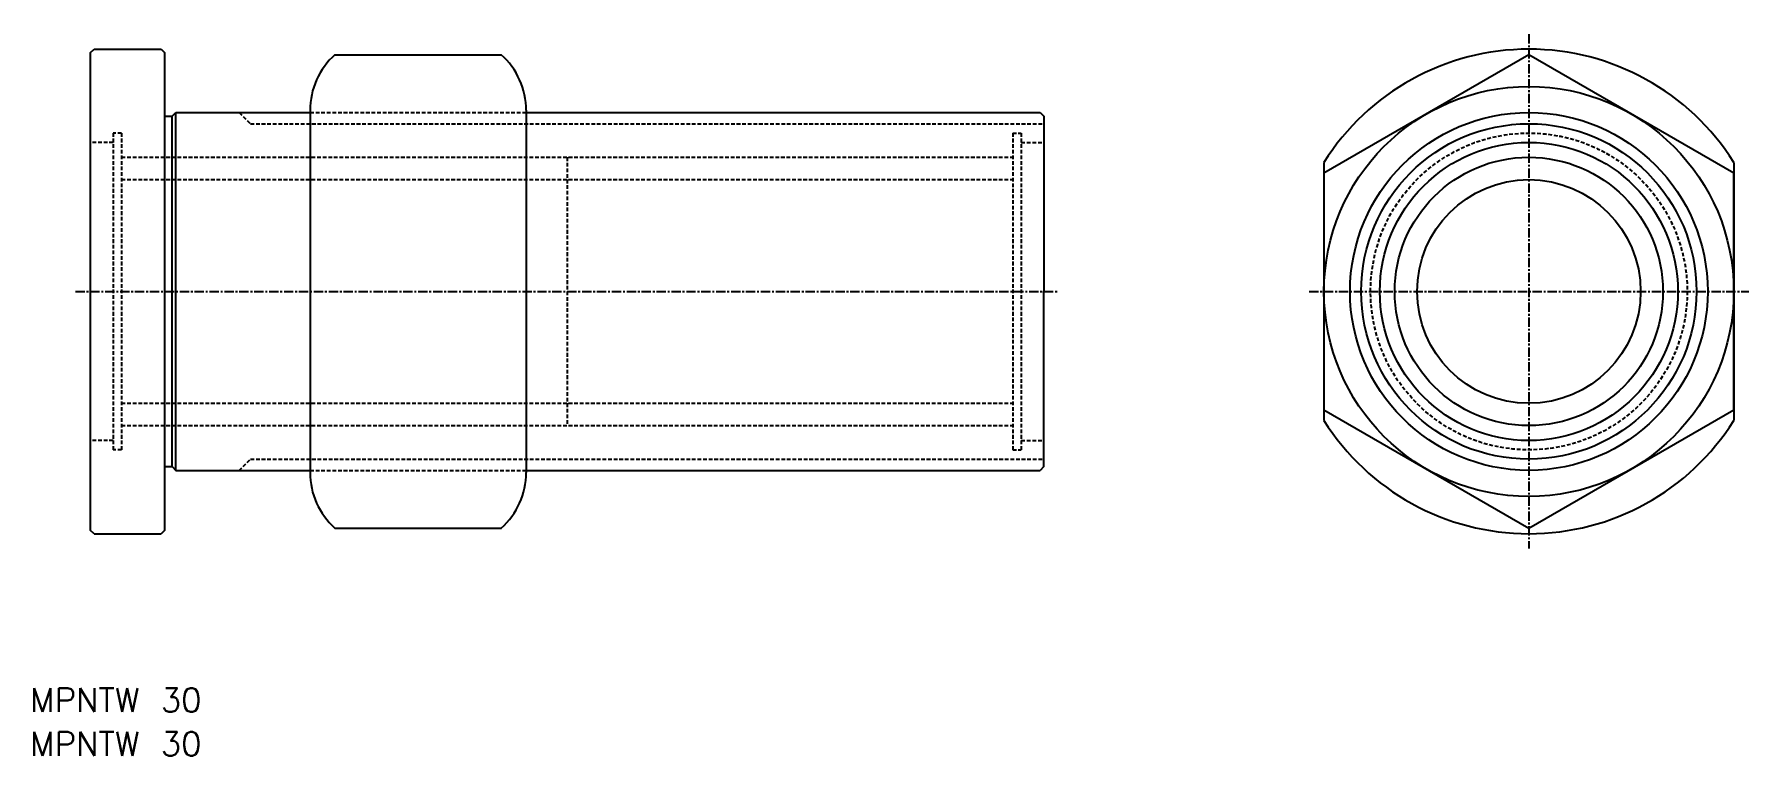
# Model space of a CAD drawing. Extents: x 1255 to 1485, y -169 to -72.
import ezdxf

# ---------------------------------------------------------------- set-up
doc = ezdxf.new("R2010")
doc.units = 0
doc.linetypes.add('CENTER', pattern=[2, 1.25, -0.25, 0.25, -0.25])
doc.linetypes.add('DASHED', pattern=[0.75, 0.5, -0.25])
doc.layers.get('0').update_dxf_attribs({"linetype": 'CONTINUOUS'})
doc.layers.add('CENTER', color=1, linetype='CENTER')
doc.styles.get("Standard").update_dxf_attribs({"font": 'txt.shx', "bigfont": 'bigfont.shx'})

msp = doc.modelspace()

# ---------------------------------------------------------------- linework, layer by layer
at = {"color": 7, "linetype": 'CONTINUOUS'}
for p, q in [((1262.55, -74.54), (1263.05, -74.04)), ((1262.55, -74.54), (1262.55, -138.54)), ((1263.05, -74.04), (1272.05, -74.04)), ((1272.05, -74.04), (1272.55, -74.54)), ((1272.55, -138.54), (1272.55, -74.54)), ((1295.39, -74.79), (1317.72, -74.79)), ((1273.55, -83.04), (1274.05, -82.54)), ((1274.05, -82.54), (1292.05, -82.54)), ((1274.05, -130.54), (1274.05, -82.54)), ((1292.05, -82.24), (1292.05, -130.84)), ((1321.05, -82.24), (1321.05, -130.84)), ((1321.05, -82.54), (1390.05, -82.54)), ((1390.05, -82.54), (1390.55, -83.04)), ((1272.55, -83.04), (1273.55, -83.04)), ((1273.55, -130.04), (1273.55, -83.04)), ((1390.55, -83.04), (1390.55, -106.54)), ((1428.13, -89.22), (1428.13, -123.86)), ((1483.13, -89.22), (1483.13, -123.86)), ((1390.55, -130.04), (1390.55, -106.54)), ((1272.55, -130.04), (1273.55, -130.04)), ((1273.55, -130.04), (1274.05, -130.54)), ((1274.05, -130.54), (1292.05, -130.54)), ((1321.05, -130.54), (1390.05, -130.54)), ((1390.55, -130.04), (1390.05, -130.54)), ((1263.05, -139.04), (1262.55, -138.54)), ((1263.05, -139.04), (1272.05, -139.04)), ((1272.55, -138.54), (1272.05, -139.04)), ((1295.39, -138.3), (1317.72, -138.3))]:
    msp.add_line(p, q, dxfattribs=at)
at = {"color": 3, "linetype": 'DASHED'}
for p, q in [((1282.55, -82.54), (1284.05, -84.04)), ((1292.05, -82.54), (1321.05, -82.54)), ((1284.05, -84.04), (1390.55, -84.04)), ((1265.6, -86.54), (1262.55, -86.54)), ((1266.75, -85.29), (1265.6, -85.29)), ((1265.6, -85.29), (1265.6, -127.79)), ((1266.75, -85.29), (1266.75, -127.79)), ((1386.35, -85.29), (1387.5, -85.29)), ((1386.35, -85.29), (1386.35, -127.79)), ((1387.5, -85.29), (1387.5, -127.79)), ((1387.5, -86.54), (1390.55, -86.54)), ((1266.75, -88.54), (1386.35, -88.54)), ((1326.55, -88.54), (1326.55, -124.54)), ((1266.75, -91.54), (1386.35, -91.54)), ((1266.75, -121.54), (1386.35, -121.54)), ((1265.6, -126.54), (1262.55, -126.54)), ((1266.75, -124.54), (1386.35, -124.54)), ((1387.5, -126.54), (1390.55, -126.54)), ((1266.75, -127.79), (1265.6, -127.79)), ((1386.35, -127.79), (1387.5, -127.79)), ((1282.55, -130.54), (1284.05, -129.04)), ((1284.05, -129.04), (1390.55, -129.04)), ((1292.05, -130.54), (1321.05, -130.54))]:
    msp.add_line(p, q, dxfattribs=at)
at = {"color": 7, "linetype": 'CONTINUOUS'}
msp.add_lwpolyline([(1483.13, -90.67), (1455.63, -74.79), (1428.13, -90.67), (1428.13, -122.42), (1455.63, -138.3), (1483.13, -122.42)], close=True, dxfattribs=at)
for radius in [27.5, 24, 20, 18, 15]:
    msp.add_circle((1455.63, -106.54), radius, dxfattribs=at)
at = {"color": 3, "linetype": 'CONTINUOUS'}
msp.add_circle((1455.63, -106.54), 22.5, dxfattribs=at)
at = {"color": 3, "linetype": 'DASHED'}
msp.add_circle((1455.63, -106.54), 21.25, dxfattribs=at)
at = {"color": 7, "linetype": 'CONTINUOUS'}
for centre, radius, start, end in [((1302.05, -82.24), 10, 131.8042, 180), ((1311.05, -82.24), 10, 0, 48.1958), ((1455.63, -106.54), 32.5, 32.2042, 147.7958), ((1455.63, -106.54), 32.5, 212.2042, 327.7958), ((1302.05, -130.84), 10, 180, 228.1958), ((1311.05, -130.84), 10, 311.8042, 360)]:
    msp.add_arc(centre, radius, start, end, dxfattribs=at)
at = {"layer": 'CENTER', "color": 1, "linetype": 'CENTER'}
for p, q in [((1455.63, -72.04), (1455.63, -141.04)), ((1260.55, -106.54), (1392.55, -106.54)), ((1426.13, -106.54), (1485.13, -106.54))]:
    msp.add_line(p, q, dxfattribs=at)

# ---------------------------------------------------------------- texts
at = {"color": 7, "linetype": 'CONTINUOUS'}
for p in [(1254.48, -162.94), (1254.48, -168.82)]:
    msp.add_text('MPNTW 30', height=3.2, dxfattribs=at).set_placement(p)

doc.saveas('drawing.dxf')
